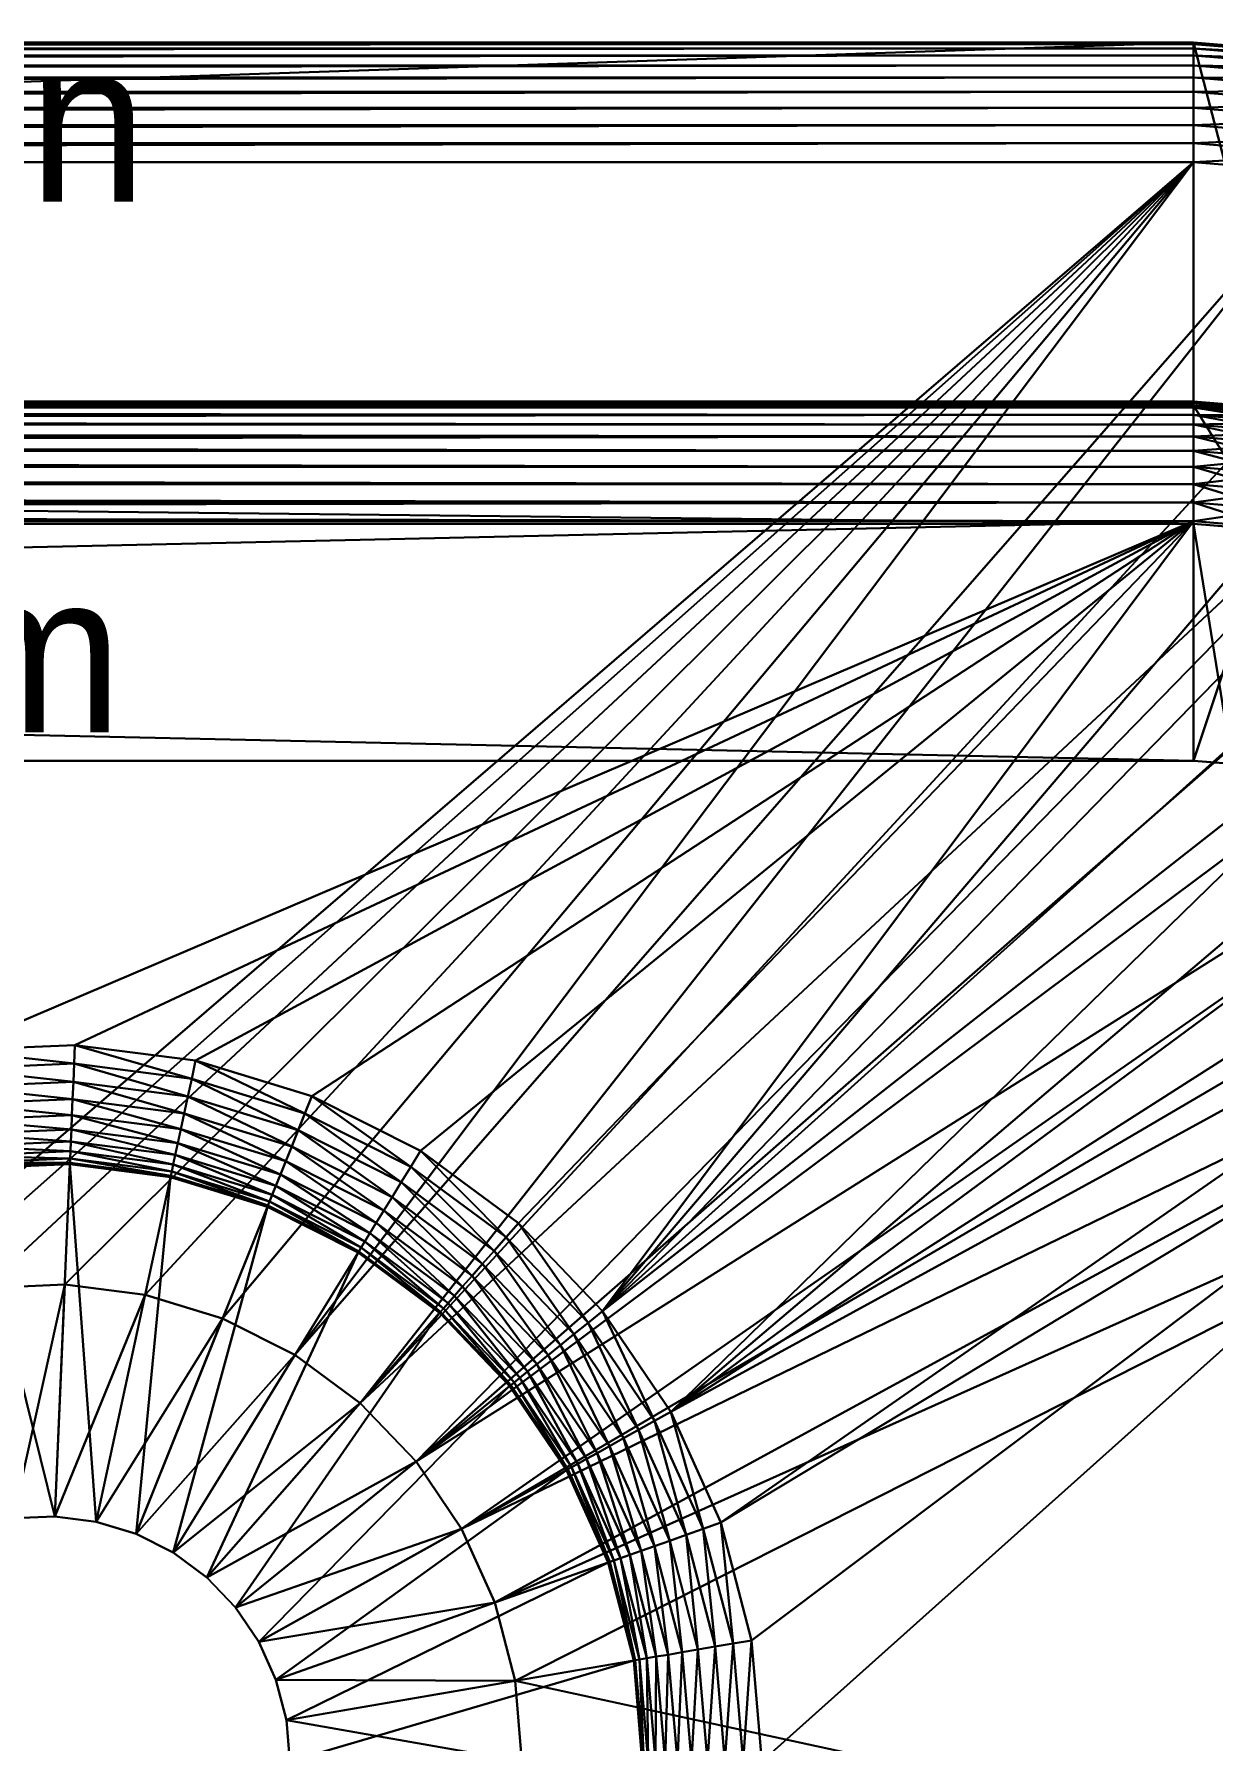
# Model space of a CAD drawing. Header units: millimetres. Extents: x 19.3 to 105.6, y 153.8 to 217.3.
# Drawn here: x 90.32 to 98.15, y 206 to 217.35 of the extents above; entities that cross this region are included whole.
import ezdxf

# ---------------------------------------------------------------- set-up
doc = ezdxf.new("R2010")
doc.units = ezdxf.units.MM
doc.layers.get('0').update_dxf_attribs({"color": 132, "linetype": 'CONTINUOUS'})

# ---------------------------------------------------------------- blocks, each defined once
blk = doc.blocks.new('ABViewer')
at = {"color": 0, "insert": (0, 0), "char_height": 0.05, "width": 0.5, "attachment_point": 1}
blk.add_mtext('ABViewer 9 evaluation - www.cadsofttools.com', dxfattribs=at)

msp = doc.modelspace()

# ---------------------------------------------------------------- linework, layer by layer
at = {"invisible_edges": 16}
for points in [[(98.025, 217.292, 20.638), (98.025, 217.292, 2.375), (26.866, 217.292, 20.638)], [(26.866, 217.292, 20.638), (98.025, 217.292, 2.375), (26.866, 217.292, 2.375)], [(98.025, 217.292, 2.375), (26.877, 214.905, 2.375), (26.866, 217.292, 2.375)], [(26.866, 217.282, 20.762), (98.025, 217.282, 20.762), (98.025, 217.292, 20.638)], [(26.866, 217.282, 20.762), (98.025, 217.292, 20.638), (26.866, 217.292, 20.638)], [(26.866, 217.253, 20.883), (98.025, 217.253, 20.883), (98.025, 217.282, 20.762)], [(26.866, 217.253, 20.883), (98.025, 217.282, 20.762), (26.866, 217.282, 20.762)], [(26.866, 217.206, 20.998), (98.025, 217.206, 20.998), (98.025, 217.253, 20.883)], [(26.866, 217.206, 20.998), (98.025, 217.253, 20.883), (26.866, 217.253, 20.883)], [(98.025, 217.292, 2.375), (98.025, 214.879, 2.375), (26.877, 214.905, 2.375)], [(99.06, 217.207, 20.638), (99.06, 217.207, 2.375), (98.025, 217.292, 2.375)], [(99.06, 217.207, 20.638), (98.025, 217.292, 2.375), (98.025, 217.292, 20.638)], [(99.06, 217.207, 2.375), (98.667, 214.827, 2.375), (98.025, 217.292, 2.375)], [(98.025, 217.292, 2.375), (98.667, 214.827, 2.375), (98.025, 214.879, 2.375)], [(98.025, 217.282, 20.762), (99.06, 217.207, 20.638), (98.025, 217.292, 20.638)], [(98.025, 217.253, 20.883), (99.058, 217.198, 20.762), (98.025, 217.282, 20.762)], [(98.025, 217.282, 20.762), (99.058, 217.198, 20.762), (99.06, 217.207, 20.638)], [(98.025, 217.206, 20.998), (99.053, 217.169, 20.883), (98.025, 217.253, 20.883)], [(98.025, 217.253, 20.883), (99.053, 217.169, 20.883), (99.058, 217.198, 20.762)], [(26.866, 217.141, 21.104), (98.025, 217.141, 21.104), (98.025, 217.206, 20.998)], [(26.866, 217.141, 21.104), (98.025, 217.206, 20.998), (26.866, 217.206, 20.998)], [(26.866, 217.06, 21.199), (98.025, 217.06, 21.199), (98.025, 217.141, 21.104)], [(26.866, 217.06, 21.199), (98.025, 217.141, 21.104), (26.866, 217.141, 21.104)], [(98.025, 217.141, 21.104), (99.046, 217.122, 20.998), (98.025, 217.206, 20.998)], [(98.025, 217.206, 20.998), (99.046, 217.122, 20.998), (99.053, 217.169, 20.883)], [(98.025, 217.06, 21.199), (99.035, 217.058, 21.104), (98.025, 217.141, 21.104)], [(98.025, 217.141, 21.104), (99.035, 217.058, 21.104), (99.046, 217.122, 20.998)], [(26.866, 216.965, 21.28), (98.025, 216.965, 21.28), (98.025, 217.06, 21.199)], [(26.866, 216.965, 21.28), (98.025, 217.06, 21.199), (26.866, 217.06, 21.199)], [(98.025, 216.965, 21.28), (99.022, 216.978, 21.199), (98.025, 217.06, 21.199)], [(98.025, 217.06, 21.199), (99.022, 216.978, 21.199), (99.035, 217.058, 21.104)], [(26.866, 216.859, 21.345), (98.025, 216.859, 21.345), (98.025, 216.965, 21.28)], [(26.866, 216.859, 21.345), (98.025, 216.965, 21.28), (26.866, 216.965, 21.28)], [(98.025, 216.965, 21.28), (99.006, 216.884, 21.28), (99.022, 216.978, 21.199)], [(98.025, 216.859, 21.345), (99.006, 216.884, 21.28), (98.025, 216.965, 21.28)], [(98.025, 216.859, 21.345), (98.989, 216.78, 21.345), (99.006, 216.884, 21.28)], [(26.866, 216.744, 21.392), (98.025, 216.744, 21.392), (98.025, 216.859, 21.345)], [(26.866, 216.744, 21.392), (98.025, 216.859, 21.345), (26.866, 216.859, 21.345)], [(98.025, 216.744, 21.392), (98.989, 216.78, 21.345), (98.025, 216.859, 21.345)], [(98.025, 216.744, 21.392), (98.97, 216.666, 21.392), (98.989, 216.78, 21.345)], [(26.866, 216.623, 21.421), (98.025, 216.623, 21.421), (98.025, 216.744, 21.392)], [(26.866, 216.623, 21.421), (98.025, 216.744, 21.392), (26.866, 216.744, 21.392)], [(98.025, 216.623, 21.421), (98.97, 216.666, 21.392), (98.025, 216.744, 21.392)], [(98.025, 216.623, 21.421), (98.951, 216.547, 21.421), (98.97, 216.666, 21.392)], [(26.866, 216.498, 21.431), (98.025, 216.498, 21.431), (98.025, 216.623, 21.421)], [(26.866, 216.498, 21.431), (98.025, 216.623, 21.421), (26.866, 216.623, 21.421)], [(98.025, 216.498, 21.431), (98.951, 216.547, 21.421), (98.025, 216.623, 21.421)], [(98.025, 216.498, 21.431), (98.93, 216.424, 21.431), (98.951, 216.547, 21.421)], [(26.866, 216.498, 21.431), (88.956, 208.697, 21.431), (98.025, 216.498, 21.431)], [(98.025, 216.498, 21.431), (88.956, 208.697, 21.431), (89.456, 208.898, 21.431)], [(98.025, 216.498, 21.431), (89.456, 208.898, 21.431), (89.982, 209.011, 21.431)], [(89.982, 209.011, 21.431), (90.52, 209.034, 21.431), (98.025, 216.498, 21.431)], [(98.025, 216.498, 21.431), (90.52, 209.034, 21.431), (91.054, 208.966, 21.431)], [(91.054, 208.966, 21.431), (91.569, 208.808, 21.431), (98.025, 216.498, 21.431)], [(98.025, 216.498, 21.431), (91.569, 208.808, 21.431), (92.05, 208.566, 21.431)], [(98.025, 216.498, 21.431), (92.05, 208.566, 21.431), (98.93, 216.424, 21.431)], [(98.93, 216.424, 21.431), (92.05, 208.566, 21.431), (92.483, 208.246, 21.431)], [(98.93, 216.424, 21.431), (92.483, 208.246, 21.431), (99.812, 216.203, 21.431)], [(99.812, 216.203, 21.431), (92.483, 208.246, 21.431), (100.645, 215.842, 21.431)], [(100.645, 215.842, 21.431), (92.483, 208.246, 21.431), (92.856, 207.857, 21.431)], [(100.645, 215.842, 21.431), (92.856, 207.857, 21.431), (101.408, 215.35, 21.431)], [(92.856, 207.857, 21.431), (102.081, 214.739, 21.431), (101.408, 215.35, 21.431)], [(98.025, 214.818, 5.196), (26.15, 214.837, 5.237), (26.055, 214.813, 5.199)], [(98.025, 214.818, 5.196), (26.217, 214.849, 5.265), (26.15, 214.837, 5.237)], [(26.23, 214.851, 5.271), (26.217, 214.849, 5.265), (98.025, 214.818, 5.196)], [(26.324, 214.859, 5.312), (26.23, 214.851, 5.271), (98.025, 214.818, 5.196)], [(98.025, 214.895, 5.432), (26.6, 214.886, 5.434), (26.324, 214.859, 5.312)], [(98.025, 214.895, 5.432), (26.324, 214.859, 5.312), (98.025, 214.866, 5.311)], [(98.025, 214.866, 5.311), (26.324, 214.859, 5.312), (98.025, 214.818, 5.196)], [(26.791, 214.904, 5.517), (26.6, 214.886, 5.434), (98.025, 214.895, 5.432)], [(98.025, 214.895, 5.432), (26.866, 214.905, 5.551), (26.791, 214.904, 5.517)], [(98.025, 214.905, 18.25), (26.866, 214.905, 18.25), (26.877, 214.905, 5.556)], [(98.025, 214.895, 5.432), (26.877, 214.905, 5.556), (26.866, 214.905, 5.551)], [(98.025, 214.895, 18.374), (26.866, 214.895, 18.374), (26.866, 214.905, 18.25)], [(98.025, 214.895, 18.374), (26.866, 214.905, 18.25), (98.025, 214.905, 18.25)], [(98.025, 214.866, 18.495), (26.866, 214.866, 18.495), (26.866, 214.895, 18.374)], [(98.025, 214.866, 18.495), (26.866, 214.895, 18.374), (98.025, 214.895, 18.374)], [(98.025, 214.818, 18.61), (26.866, 214.818, 18.61), (26.866, 214.866, 18.495)], [(98.025, 214.818, 18.61), (26.866, 214.866, 18.495), (98.025, 214.866, 18.495)], [(26.877, 214.905, 2.375), (98.025, 214.879, 2.375), (26.877, 214.879, 2.375)], [(26.877, 214.905, 5.556), (98.025, 214.905, 5.556), (98.025, 214.905, 18.25)], [(98.025, 214.905, 5.556), (26.877, 214.905, 5.556), (98.025, 214.895, 5.432)], [(26.877, 214.879, 0.787), (26.877, 214.879, 2.375), (98.025, 214.879, 0.787)], [(98.025, 214.879, 0.787), (26.877, 214.879, 2.375), (98.025, 214.879, 2.375)], [(98.025, 214.879, 0.787), (98.025, 214.092), (26.877, 214.879, 0.787)], [(26.877, 214.879, 0.787), (98.025, 214.092), (26.877, 214.092)], [(98.025, 214.905, 18.25), (98.025, 214.905, 5.556), (98.671, 214.852, 5.556)], [(98.025, 214.905, 18.25), (98.671, 214.852, 5.556), (98.671, 214.852, 18.25)], [(98.025, 214.895, 5.432), (98.671, 214.852, 5.556), (98.025, 214.905, 5.556)], [(98.025, 214.905, 18.25), (98.671, 214.852, 18.25), (98.669, 214.842, 18.374)], [(98.025, 214.905, 18.25), (98.669, 214.842, 18.374), (98.025, 214.895, 18.374)], [(98.025, 214.866, 5.311), (98.669, 214.842, 5.432), (98.025, 214.895, 5.432)], [(98.025, 214.895, 5.432), (98.669, 214.842, 5.432), (98.671, 214.852, 5.556)], [(98.025, 214.895, 18.374), (98.669, 214.842, 18.374), (98.664, 214.813, 18.495)], [(98.025, 214.895, 18.374), (98.664, 214.813, 18.495), (98.025, 214.866, 18.495)], [(98.667, 214.827, 2.375), (98.667, 214.827, 0.787), (98.025, 214.879, 0.787)], [(98.667, 214.827, 2.375), (98.025, 214.879, 0.787), (98.025, 214.879, 2.375)], [(98.667, 214.827, 0.787), (98.538, 214.05), (98.025, 214.879, 0.787)], [(98.025, 214.879, 0.787), (98.538, 214.05), (98.025, 214.092)], [(98.025, 214.818, 5.196), (98.664, 214.813, 5.311), (98.025, 214.866, 5.311)], [(98.025, 214.866, 5.311), (98.664, 214.813, 5.311), (98.669, 214.842, 5.432)], [(98.025, 214.866, 18.495), (98.664, 214.813, 18.495), (98.657, 214.766, 18.61)], [(98.025, 214.866, 18.495), (98.657, 214.766, 18.61), (98.025, 214.818, 18.61)], [(25.794, 214.745, 5.095), (25.617, 214.699, 5.024), (98.025, 214.672, 4.995)], [(25.794, 214.745, 5.095), (98.025, 214.753, 5.09), (98.025, 214.818, 5.196)], [(25.794, 214.745, 5.095), (98.025, 214.818, 5.196), (26.055, 214.813, 5.199)], [(98.025, 214.672, 4.995), (98.025, 214.753, 5.09), (25.794, 214.745, 5.095)], [(98.025, 214.753, 18.716), (26.866, 214.753, 18.716), (26.866, 214.818, 18.61)], [(98.025, 214.753, 18.716), (26.866, 214.818, 18.61), (98.025, 214.818, 18.61)], [(98.025, 214.672, 18.811), (26.866, 214.672, 18.811), (26.866, 214.753, 18.716)], [(98.025, 214.672, 18.811), (26.866, 214.753, 18.716), (98.025, 214.753, 18.716)], [(92.856, 207.857, 21.431), (102.646, 214.028, 21.431), (102.081, 214.739, 21.431)], [(98.025, 214.753, 5.09), (98.657, 214.766, 5.196), (98.025, 214.818, 5.196)], [(98.025, 214.818, 5.196), (98.657, 214.766, 5.196), (98.664, 214.813, 5.311)], [(98.025, 214.818, 18.61), (98.657, 214.766, 18.61), (98.646, 214.702, 18.716)], [(98.025, 214.818, 18.61), (98.646, 214.702, 18.716), (98.025, 214.753, 18.716)], [(98.025, 214.753, 5.09), (98.646, 214.702, 5.09), (98.657, 214.766, 5.196)], [(98.025, 214.672, 4.995), (98.646, 214.702, 5.09), (98.025, 214.753, 5.09)], [(98.025, 214.753, 18.716), (98.646, 214.702, 18.716), (98.633, 214.622, 18.811)], [(98.025, 214.753, 18.716), (98.633, 214.622, 18.811), (98.025, 214.672, 18.811)], [(25.305, 214.571, 4.922), (98.025, 214.577, 4.914), (98.025, 214.672, 4.995)], [(25.305, 214.571, 4.922), (98.025, 214.672, 4.995), (25.542, 214.669, 4.999)], [(98.025, 214.672, 4.995), (25.6, 214.692, 5.018), (25.542, 214.669, 4.999)], [(98.025, 214.672, 4.995), (25.617, 214.699, 5.024), (25.6, 214.692, 5.018)], [(98.025, 214.577, 18.892), (26.866, 214.577, 18.892), (26.866, 214.672, 18.811)], [(98.025, 214.577, 18.892), (26.866, 214.672, 18.811), (98.025, 214.672, 18.811)], [(98.025, 214.672, 4.995), (98.633, 214.622, 4.995), (98.646, 214.702, 5.09)], [(98.025, 214.577, 4.914), (98.633, 214.622, 4.995), (98.025, 214.672, 4.995)], [(98.025, 214.672, 18.811), (98.633, 214.622, 18.811), (98.617, 214.529, 18.892)], [(98.025, 214.672, 18.811), (98.617, 214.529, 18.892), (98.025, 214.577, 18.892)], [(98.025, 214.577, 4.914), (98.617, 214.529, 4.914), (98.633, 214.622, 4.995)], [(98.025, 214.471, 4.849), (25.123, 214.497, 4.863), (25.075, 214.47, 4.852)], [(25.305, 214.571, 4.922), (25.123, 214.497, 4.863), (98.025, 214.471, 4.849)], [(98.025, 214.471, 4.849), (98.025, 214.577, 4.914), (25.305, 214.571, 4.922)], [(98.025, 214.471, 18.957), (26.866, 214.471, 18.957), (26.866, 214.577, 18.892)], [(98.025, 214.471, 18.957), (26.866, 214.577, 18.892), (98.025, 214.577, 18.892)], [(98.025, 214.471, 4.849), (98.617, 214.529, 4.914), (98.025, 214.577, 4.914)], [(98.025, 214.577, 18.892), (98.617, 214.529, 18.892), (98.6, 214.424, 18.957)], [(98.025, 214.577, 18.892), (98.6, 214.424, 18.957), (98.025, 214.471, 18.957)], [(98.025, 214.471, 4.849), (98.6, 214.424, 4.849), (98.617, 214.529, 4.914)], [(98.025, 214.356, 4.801), (25.005, 214.431, 4.837), (24.867, 214.354, 4.806)], [(98.025, 214.356, 4.801), (25.075, 214.47, 4.852), (25.005, 214.431, 4.837)], [(98.025, 214.471, 4.849), (25.075, 214.47, 4.852), (98.025, 214.356, 4.801)], [(98.025, 214.356, 19.005), (26.866, 214.356, 19.005), (26.866, 214.471, 18.957)], [(98.025, 214.356, 19.005), (26.866, 214.471, 18.957), (98.025, 214.471, 18.957)], [(98.025, 214.356, 4.801), (98.6, 214.424, 4.849), (98.025, 214.471, 4.849)], [(98.025, 214.471, 18.957), (98.6, 214.424, 18.957), (98.581, 214.31, 19.005)], [(98.025, 214.471, 18.957), (98.581, 214.31, 19.005), (98.025, 214.356, 19.005)], [(98.025, 214.356, 4.801), (98.581, 214.31, 4.801), (98.6, 214.424, 4.849)], [(98.025, 214.235, 4.772), (24.78, 214.307, 4.787), (24.675, 214.234, 4.778)], [(98.025, 214.235, 4.772), (24.867, 214.354, 4.806), (24.78, 214.307, 4.787)], [(98.025, 214.356, 4.801), (24.867, 214.354, 4.806), (98.025, 214.235, 4.772)], [(98.025, 214.235, 19.034), (26.866, 214.235, 19.034), (26.866, 214.356, 19.005)], [(98.025, 214.235, 19.034), (26.866, 214.356, 19.005), (98.025, 214.356, 19.005)], [(98.025, 214.235, 4.772), (98.581, 214.31, 4.801), (98.025, 214.356, 4.801)], [(98.025, 214.356, 19.005), (98.581, 214.31, 19.005), (98.562, 214.191, 19.034)], [(98.025, 214.356, 19.005), (98.562, 214.191, 19.034), (98.025, 214.235, 19.034)], [(98.025, 214.235, 4.772), (98.562, 214.191, 4.772), (98.581, 214.31, 4.801)], [(98.025, 214.111, 4.763), (98.025, 214.235, 4.772), (24.494, 214.111, 4.763)], [(24.494, 214.111, 4.763), (98.025, 214.235, 4.772), (24.675, 214.234, 4.778)], [(98.025, 214.111, 19.044), (26.866, 214.111, 19.044), (26.866, 214.235, 19.034)], [(98.025, 214.111, 19.044), (26.866, 214.235, 19.034), (98.025, 214.235, 19.034)], [(98.025, 214.111, 4.763), (98.562, 214.191, 4.772), (98.025, 214.235, 4.772)], [(98.025, 214.235, 19.034), (98.562, 214.191, 19.034), (98.541, 214.068, 19.044)], [(98.025, 214.235, 19.034), (98.541, 214.068, 19.044), (98.025, 214.111, 19.044)], [(98.025, 214.111, 4.763), (98.541, 214.068, 4.763), (98.562, 214.191, 4.772)], [(24.494, 214.111, 4.763), (26.877, 212.517, 4.763), (98.025, 214.111, 4.763)], [(98.025, 214.111, 19.044), (89.78, 210.592, 19.044), (26.866, 214.111, 19.044)], [(98.025, 214.111, 4.763), (26.877, 212.517, 4.763), (98.025, 212.517, 4.763)], [(26.877, 212.517), (26.877, 214.092), (98.025, 212.517)], [(98.025, 212.517), (26.877, 214.092), (98.025, 214.092)], [(98.025, 214.111, 19.044), (90.588, 210.627, 19.044), (89.78, 210.592, 19.044)], [(91.39, 210.524, 19.044), (90.588, 210.627, 19.044), (98.025, 214.111, 19.044)], [(98.025, 214.111, 19.044), (92.163, 210.287, 19.044), (91.39, 210.524, 19.044)], [(98.025, 214.111, 19.044), (92.886, 209.923, 19.044), (92.163, 210.287, 19.044)], [(93.536, 209.442, 19.044), (92.886, 209.923, 19.044), (98.025, 214.111, 19.044)], [(93.536, 209.442, 19.044), (98.025, 214.111, 19.044), (94.096, 208.858, 19.044)], [(94.096, 208.858, 19.044), (98.025, 214.111, 19.044), (98.541, 214.068, 19.044)], [(98.541, 214.068, 19.044), (99.044, 213.943, 19.044), (94.096, 208.858, 19.044)], [(98.025, 214.111, 4.763), (98.025, 212.517, 4.763), (98.541, 214.068, 4.763)], [(98.025, 212.517), (98.025, 214.092), (98.282, 212.496)], [(98.282, 212.496), (98.025, 214.092), (98.538, 214.05)], [(98.541, 214.068, 4.763), (98.025, 212.517, 4.763), (98.282, 212.496, 4.763)], [(93.157, 207.411, 21.431), (102.646, 214.028, 21.431), (92.856, 207.857, 21.431)], [(93.157, 207.411, 21.431), (103.087, 213.233, 21.431), (102.646, 214.028, 21.431)], [(94.096, 208.858, 19.044), (99.044, 213.943, 19.044), (99.519, 213.736, 19.044)], [(94.096, 208.858, 19.044), (99.519, 213.736, 19.044), (99.954, 213.456, 19.044)], [(94.096, 208.858, 19.044), (99.954, 213.456, 19.044), (94.549, 208.188, 19.044)], [(94.549, 208.188, 19.044), (99.954, 213.456, 19.044), (100.338, 213.108, 19.044)], [(103.393, 212.378, 21.431), (103.087, 213.233, 21.431), (93.157, 207.411, 21.431)], [(100.338, 213.108, 19.044), (100.66, 212.702, 19.044), (94.549, 208.188, 19.044)], [(94.549, 208.188, 19.044), (100.66, 212.702, 19.044), (100.912, 212.249, 19.044)], [(26.877, 212.517), (98.025, 212.517), (26.877, 212.517, 4.763)], [(26.877, 212.517, 4.763), (98.025, 212.517), (98.025, 212.517, 4.763)], [(98.282, 212.496), (98.282, 212.496, 4.763), (98.025, 212.517, 4.763)], [(98.282, 212.496), (98.025, 212.517, 4.763), (98.025, 212.517)], [(93.379, 206.92, 21.431), (103.393, 212.378, 21.431), (93.157, 207.411, 21.431)], [(93.379, 206.92, 21.431), (103.555, 211.484, 21.431), (103.393, 212.378, 21.431)], [(94.549, 208.188, 19.044), (100.912, 212.249, 19.044), (101.086, 211.761, 19.044)], [(94.549, 208.188, 19.044), (101.086, 211.761, 19.044), (94.882, 207.451, 19.044)], [(94.882, 207.451, 19.044), (101.086, 211.761, 19.044), (101.179, 211.251, 19.044)], [(93.515, 206.399, 21.431), (103.555, 211.484, 21.431), (93.379, 206.92, 21.431)], [(93.515, 206.399, 21.431), (104.176, 204.087, 21.431), (103.555, 211.484, 21.431)], [(94.882, 207.451, 19.044), (101.179, 211.251, 19.044), (95.086, 206.668, 19.044)], [(95.086, 206.668, 19.044), (101.179, 211.251, 19.044), (95.154, 205.862, 19.044)], [(101.794, 203.92, 19.044), (95.154, 205.862, 19.044), (101.179, 211.251, 19.044)], [(90.588, 210.627, 19.044), (90.583, 210.503, 19.034), (89.78, 210.592, 19.044)], [(89.78, 210.592, 19.044), (90.583, 210.503, 19.034), (89.795, 210.469, 19.034)], [(90.588, 210.627, 19.044), (91.364, 210.403, 19.034), (90.583, 210.503, 19.034)], [(91.39, 210.524, 19.044), (91.364, 210.403, 19.034), (90.588, 210.627, 19.044)], [(91.39, 210.524, 19.044), (92.117, 210.172, 19.034), (91.364, 210.403, 19.034)], [(92.163, 210.287, 19.044), (92.117, 210.172, 19.034), (91.39, 210.524, 19.044)], [(90.583, 210.503, 19.034), (90.577, 210.382, 19.005), (89.795, 210.469, 19.034)], [(89.795, 210.469, 19.034), (90.577, 210.382, 19.005), (89.811, 210.349, 19.005)], [(90.583, 210.503, 19.034), (91.338, 210.284, 19.005), (90.577, 210.382, 19.005)], [(91.364, 210.403, 19.034), (91.338, 210.284, 19.005), (90.583, 210.503, 19.034)], [(91.364, 210.403, 19.034), (92.072, 210.06, 19.005), (91.338, 210.284, 19.005)], [(92.117, 210.172, 19.034), (92.072, 210.06, 19.005), (91.364, 210.403, 19.034)], [(90.577, 210.382, 19.005), (90.572, 210.267, 18.957), (89.811, 210.349, 19.005)], [(89.811, 210.349, 19.005), (90.572, 210.267, 18.957), (89.825, 210.235, 18.957)], [(90.577, 210.382, 19.005), (91.314, 210.172, 18.957), (90.572, 210.267, 18.957)], [(91.338, 210.284, 19.005), (91.314, 210.172, 18.957), (90.577, 210.382, 19.005)], [(92.163, 210.287, 19.044), (92.821, 209.817, 19.034), (92.117, 210.172, 19.034)], [(92.886, 209.923, 19.044), (92.821, 209.817, 19.034), (92.163, 210.287, 19.044)], [(90.572, 210.267, 18.957), (90.568, 210.161, 18.892), (89.825, 210.235, 18.957)], [(89.825, 210.235, 18.957), (90.568, 210.161, 18.892), (89.839, 210.13, 18.892)], [(90.572, 210.267, 18.957), (91.292, 210.068, 18.892), (90.568, 210.161, 18.892)], [(91.314, 210.172, 18.957), (91.292, 210.068, 18.892), (90.572, 210.267, 18.957)], [(91.338, 210.284, 19.005), (92.029, 209.953, 18.957), (91.314, 210.172, 18.957)], [(92.072, 210.06, 19.005), (92.029, 209.953, 18.957), (91.338, 210.284, 19.005)], [(90.568, 210.161, 18.892), (90.564, 210.066, 18.811), (89.839, 210.13, 18.892)], [(89.839, 210.13, 18.892), (90.564, 210.066, 18.811), (89.851, 210.036, 18.811)], [(90.564, 210.066, 18.811), (90.561, 209.985, 18.716), (89.851, 210.036, 18.811)], [(90.564, 210.066, 18.811), (91.255, 209.896, 18.716), (90.561, 209.985, 18.716)], [(90.568, 210.161, 18.892), (91.272, 209.975, 18.811), (90.564, 210.066, 18.811)], [(91.272, 209.975, 18.811), (91.255, 209.896, 18.716), (90.564, 210.066, 18.811)], [(91.292, 210.068, 18.892), (91.272, 209.975, 18.811), (90.568, 210.161, 18.892)], [(91.292, 210.068, 18.892), (91.954, 209.766, 18.811), (91.272, 209.975, 18.811)], [(91.314, 210.172, 18.957), (91.99, 209.854, 18.892), (91.292, 210.068, 18.892)], [(91.99, 209.854, 18.892), (91.954, 209.766, 18.811), (91.292, 210.068, 18.892)], [(92.029, 209.953, 18.957), (91.99, 209.854, 18.892), (91.314, 210.172, 18.957)], [(92.117, 210.172, 19.034), (92.757, 209.714, 19.005), (92.072, 210.06, 19.005)], [(92.821, 209.817, 19.034), (92.757, 209.714, 19.005), (92.117, 210.172, 19.034)], [(89.851, 210.036, 18.811), (90.561, 209.985, 18.716), (89.861, 209.955, 18.716)], [(90.561, 209.985, 18.716), (90.558, 209.92, 18.61), (89.861, 209.955, 18.716)], [(89.861, 209.955, 18.716), (90.558, 209.92, 18.61), (89.869, 209.891, 18.61)], [(90.561, 209.985, 18.716), (91.241, 209.833, 18.61), (90.558, 209.92, 18.61)], [(91.255, 209.896, 18.716), (91.241, 209.833, 18.61), (90.561, 209.985, 18.716)], [(91.272, 209.975, 18.811), (91.924, 209.691, 18.716), (91.255, 209.896, 18.716)], [(91.954, 209.766, 18.811), (91.924, 209.691, 18.716), (91.272, 209.975, 18.811)], [(92.029, 209.953, 18.957), (92.641, 209.526, 18.892), (91.99, 209.854, 18.892)], [(92.072, 210.06, 19.005), (92.697, 209.616, 18.957), (92.029, 209.953, 18.957)], [(92.697, 209.616, 18.957), (92.641, 209.526, 18.892), (92.029, 209.953, 18.957)], [(92.757, 209.714, 19.005), (92.697, 209.616, 18.957), (92.072, 210.06, 19.005)], [(90.558, 209.92, 18.61), (90.556, 209.872, 18.495), (89.869, 209.891, 18.61)], [(89.869, 209.891, 18.61), (90.556, 209.872, 18.495), (89.876, 209.844, 18.495)], [(90.556, 209.872, 18.495), (90.555, 209.843, 18.374), (89.876, 209.844, 18.495)], [(89.876, 209.844, 18.495), (90.555, 209.843, 18.374), (89.879, 209.815, 18.374)], [(90.555, 209.843, 18.374), (90.554, 209.834, 18.25), (89.879, 209.815, 18.374)], [(89.879, 209.815, 18.374), (90.554, 209.834, 18.25), (89.88, 209.805, 18.25)], [(90.554, 209.834, 18.25), (90.554, 209.834, 15.869), (89.88, 209.805, 15.869)], [(90.554, 209.834, 18.25), (89.88, 209.805, 15.869), (89.88, 209.805, 18.25)], [(90.455, 207.493, 15.869), (89.88, 209.805, 15.869), (90.554, 209.834, 15.869)], [(90.455, 207.493, 15.869), (90.554, 209.834, 15.869), (90.729, 207.457, 15.869)], [(90.555, 209.843, 18.374), (91.223, 209.748, 18.25), (90.554, 209.834, 18.25)], [(91.223, 209.748, 18.25), (91.223, 209.748, 15.869), (90.554, 209.834, 15.869)], [(91.223, 209.748, 18.25), (90.554, 209.834, 15.869), (90.554, 209.834, 18.25)], [(90.729, 207.457, 15.869), (90.554, 209.834, 15.869), (91.223, 209.748, 15.869)], [(90.556, 209.872, 18.495), (91.225, 209.758, 18.374), (90.555, 209.843, 18.374)], [(91.225, 209.758, 18.374), (91.223, 209.748, 18.25), (90.555, 209.843, 18.374)], [(90.558, 209.92, 18.61), (91.231, 209.786, 18.495), (90.556, 209.872, 18.495)], [(91.231, 209.786, 18.495), (91.225, 209.758, 18.374), (90.556, 209.872, 18.495)], [(91.241, 209.833, 18.61), (91.231, 209.786, 18.495), (90.558, 209.92, 18.61)], [(91.255, 209.896, 18.716), (91.9, 209.631, 18.61), (91.241, 209.833, 18.61)], [(91.924, 209.691, 18.716), (91.9, 209.631, 18.61), (91.255, 209.896, 18.716)], [(91.99, 209.854, 18.892), (92.591, 209.445, 18.811), (91.954, 209.766, 18.811)], [(92.641, 209.526, 18.892), (92.591, 209.445, 18.811), (91.99, 209.854, 18.892)], [(92.886, 209.923, 19.044), (93.454, 209.349, 19.034), (92.821, 209.817, 19.034)], [(93.536, 209.442, 19.044), (93.454, 209.349, 19.034), (92.886, 209.923, 19.044)], [(90.178, 207.481, 15.869), (89.88, 209.805, 15.869), (90.455, 207.493, 15.869)], [(90.729, 207.457, 15.869), (91.223, 209.748, 15.869), (90.994, 207.376, 15.869)], [(90.994, 207.376, 15.869), (91.223, 209.748, 15.869), (91.868, 209.551, 15.869)], [(91.225, 209.758, 18.374), (91.868, 209.551, 18.25), (91.223, 209.748, 18.25)], [(91.868, 209.551, 18.25), (91.868, 209.551, 15.869), (91.223, 209.748, 15.869)], [(91.868, 209.551, 18.25), (91.223, 209.748, 15.869), (91.223, 209.748, 18.25)], [(91.231, 209.786, 18.495), (91.871, 209.56, 18.374), (91.225, 209.758, 18.374)], [(91.871, 209.56, 18.374), (91.868, 209.551, 18.25), (91.225, 209.758, 18.374)], [(91.241, 209.833, 18.61), (91.882, 209.587, 18.495), (91.231, 209.786, 18.495)], [(91.882, 209.587, 18.495), (91.871, 209.56, 18.374), (91.231, 209.786, 18.495)], [(91.9, 209.631, 18.61), (91.882, 209.587, 18.495), (91.241, 209.833, 18.61)], [(91.954, 209.766, 18.811), (92.549, 209.376, 18.716), (91.924, 209.691, 18.716)], [(92.591, 209.445, 18.811), (92.549, 209.376, 18.716), (91.954, 209.766, 18.811)], [(92.821, 209.817, 19.034), (93.374, 209.258, 19.005), (92.757, 209.714, 19.005)], [(93.454, 209.349, 19.034), (93.374, 209.258, 19.005), (92.821, 209.817, 19.034)], [(91.9, 209.631, 18.61), (92.49, 209.28, 18.495), (91.882, 209.587, 18.495)], [(91.924, 209.691, 18.716), (92.515, 209.321, 18.61), (91.9, 209.631, 18.61)], [(92.515, 209.321, 18.61), (92.49, 209.28, 18.495), (91.9, 209.631, 18.61)], [(92.549, 209.376, 18.716), (92.515, 209.321, 18.61), (91.924, 209.691, 18.716)], [(92.697, 209.616, 18.957), (93.228, 209.092, 18.892), (92.641, 209.526, 18.892)], [(92.757, 209.714, 19.005), (93.298, 209.171, 18.957), (92.697, 209.616, 18.957)], [(93.298, 209.171, 18.957), (93.228, 209.092, 18.892), (92.697, 209.616, 18.957)], [(93.374, 209.258, 19.005), (93.298, 209.171, 18.957), (92.757, 209.714, 19.005)], [(90.994, 207.376, 15.869), (91.868, 209.551, 15.869), (91.241, 207.252, 15.869)], [(91.241, 207.252, 15.869), (91.868, 209.551, 15.869), (92.47, 209.247, 15.869)], [(91.871, 209.56, 18.374), (92.47, 209.247, 18.25), (91.868, 209.551, 18.25)], [(92.47, 209.247, 18.25), (92.47, 209.247, 15.869), (91.868, 209.551, 15.869)], [(92.47, 209.247, 18.25), (91.868, 209.551, 15.869), (91.868, 209.551, 18.25)], [(91.882, 209.587, 18.495), (92.475, 209.255, 18.374), (91.871, 209.56, 18.374)], [(92.475, 209.255, 18.374), (92.47, 209.247, 18.25), (91.871, 209.56, 18.374)], [(92.49, 209.28, 18.495), (92.475, 209.255, 18.374), (91.882, 209.587, 18.495)], [(92.641, 209.526, 18.892), (93.165, 209.021, 18.811), (92.591, 209.445, 18.811)], [(93.228, 209.092, 18.892), (93.165, 209.021, 18.811), (92.641, 209.526, 18.892)], [(92.591, 209.445, 18.811), (93.112, 208.96, 18.716), (92.549, 209.376, 18.716)], [(93.165, 209.021, 18.811), (93.112, 208.96, 18.716), (92.591, 209.445, 18.811)], [(93.536, 209.442, 19.044), (93.999, 208.78, 19.034), (93.454, 209.349, 19.034)], [(94.096, 208.858, 19.044), (93.999, 208.78, 19.034), (93.536, 209.442, 19.044)], [(92.49, 209.28, 18.495), (93.018, 208.853, 18.374), (92.475, 209.255, 18.374)], [(92.515, 209.321, 18.61), (93.037, 208.875, 18.495), (92.49, 209.28, 18.495)], [(93.037, 208.875, 18.495), (93.018, 208.853, 18.374), (92.49, 209.28, 18.495)], [(92.549, 209.376, 18.716), (93.069, 208.911, 18.61), (92.515, 209.321, 18.61)], [(93.069, 208.911, 18.61), (93.037, 208.875, 18.495), (92.515, 209.321, 18.61)], [(93.112, 208.96, 18.716), (93.069, 208.911, 18.61), (92.549, 209.376, 18.716)], [(93.454, 209.349, 19.034), (93.905, 208.704, 19.005), (93.374, 209.258, 19.005)], [(93.999, 208.78, 19.034), (93.905, 208.704, 19.005), (93.454, 209.349, 19.034)], [(91.241, 207.252, 15.869), (92.47, 209.247, 15.869), (91.464, 207.087, 15.869)], [(91.464, 207.087, 15.869), (92.47, 209.247, 15.869), (93.012, 208.846, 15.869)], [(92.475, 209.255, 18.374), (93.012, 208.846, 18.25), (92.47, 209.247, 18.25)], [(93.012, 208.846, 18.25), (93.012, 208.846, 15.869), (92.47, 209.247, 15.869)], [(93.012, 208.846, 18.25), (92.47, 209.247, 15.869), (92.47, 209.247, 18.25)], [(93.018, 208.853, 18.374), (93.012, 208.846, 18.25), (92.475, 209.255, 18.374)], [(93.298, 209.171, 18.957), (93.733, 208.565, 18.892), (93.228, 209.092, 18.892)], [(93.374, 209.258, 19.005), (93.815, 208.632, 18.957), (93.298, 209.171, 18.957)], [(93.815, 208.632, 18.957), (93.733, 208.565, 18.892), (93.298, 209.171, 18.957)], [(93.905, 208.704, 19.005), (93.815, 208.632, 18.957), (93.374, 209.258, 19.005)], [(93.228, 209.092, 18.892), (93.659, 208.505, 18.811), (93.165, 209.021, 18.811)], [(93.733, 208.565, 18.892), (93.659, 208.505, 18.811), (93.228, 209.092, 18.892)], [(90.178, 207.481, 19.933), (90.52, 209.034, 19.933), (89.982, 209.011, 19.933)], [(90.52, 209.034, 19.933), (90.52, 209.034, 21.431), (89.982, 209.011, 21.431)], [(90.52, 209.034, 19.933), (89.982, 209.011, 21.431), (89.982, 209.011, 19.933)], [(90.455, 207.493, 19.933), (90.52, 209.034, 19.933), (90.178, 207.481, 19.933)], [(90.455, 207.493, 19.933), (91.054, 208.966, 19.933), (90.52, 209.034, 19.933)], [(90.729, 207.457, 19.933), (91.054, 208.966, 19.933), (90.455, 207.493, 19.933)], [(91.054, 208.966, 19.933), (91.054, 208.966, 21.431), (90.52, 209.034, 21.431)], [(91.054, 208.966, 19.933), (90.52, 209.034, 21.431), (90.52, 209.034, 19.933)], [(90.729, 207.457, 19.933), (91.569, 208.808, 19.933), (91.054, 208.966, 19.933)], [(91.569, 208.808, 19.933), (91.569, 208.808, 21.431), (91.054, 208.966, 21.431)], [(91.569, 208.808, 19.933), (91.054, 208.966, 21.431), (91.054, 208.966, 19.933)], [(93.112, 208.96, 18.716), (93.545, 208.414, 18.61), (93.069, 208.911, 18.61)], [(93.165, 209.021, 18.811), (93.596, 208.455, 18.716), (93.112, 208.96, 18.716)], [(93.596, 208.455, 18.716), (93.545, 208.414, 18.61), (93.112, 208.96, 18.716)], [(93.659, 208.505, 18.811), (93.596, 208.455, 18.716), (93.165, 209.021, 18.811)], [(91.464, 207.087, 15.869), (93.012, 208.846, 15.869), (91.655, 206.887, 15.869)], [(91.655, 206.887, 15.869), (93.012, 208.846, 15.869), (93.478, 208.359, 15.869)], [(93.018, 208.853, 18.374), (93.478, 208.359, 18.25), (93.012, 208.846, 18.25)], [(93.478, 208.359, 18.25), (93.478, 208.359, 15.869), (93.012, 208.846, 15.869)], [(93.478, 208.359, 18.25), (93.012, 208.846, 15.869), (93.012, 208.846, 18.25)], [(93.037, 208.875, 18.495), (93.486, 208.366, 18.374), (93.018, 208.853, 18.374)], [(93.486, 208.366, 18.374), (93.478, 208.359, 18.25), (93.018, 208.853, 18.374)], [(93.069, 208.911, 18.61), (93.508, 208.384, 18.495), (93.037, 208.875, 18.495)], [(93.508, 208.384, 18.495), (93.486, 208.366, 18.374), (93.037, 208.875, 18.495)], [(93.545, 208.414, 18.61), (93.508, 208.384, 18.495), (93.069, 208.911, 18.61)], [(94.096, 208.858, 19.044), (94.44, 208.127, 19.034), (93.999, 208.78, 19.034)], [(94.549, 208.188, 19.044), (94.44, 208.127, 19.034), (94.096, 208.858, 19.044)], [(90.994, 207.376, 19.933), (91.569, 208.808, 19.933), (90.729, 207.457, 19.933)], [(90.994, 207.376, 19.933), (92.05, 208.566, 19.933), (91.569, 208.808, 19.933)], [(92.05, 208.566, 19.933), (92.05, 208.566, 21.431), (91.569, 208.808, 21.431)], [(92.05, 208.566, 19.933), (91.569, 208.808, 21.431), (91.569, 208.808, 19.933)], [(93.905, 208.704, 19.005), (94.234, 208.012, 18.957), (93.815, 208.632, 18.957)], [(93.999, 208.78, 19.034), (94.335, 208.068, 19.005), (93.905, 208.704, 19.005)], [(94.335, 208.068, 19.005), (94.234, 208.012, 18.957), (93.905, 208.704, 19.005)], [(94.44, 208.127, 19.034), (94.335, 208.068, 19.005), (93.999, 208.78, 19.034)], [(93.815, 208.632, 18.957), (94.141, 207.96, 18.892), (93.733, 208.565, 18.892)], [(94.234, 208.012, 18.957), (94.141, 207.96, 18.892), (93.815, 208.632, 18.957)], [(91.241, 207.252, 19.933), (92.05, 208.566, 19.933), (90.994, 207.376, 19.933)], [(91.241, 207.252, 19.933), (92.483, 208.246, 19.933), (92.05, 208.566, 19.933)], [(92.483, 208.246, 19.933), (92.483, 208.246, 21.431), (92.05, 208.566, 21.431)], [(92.483, 208.246, 19.933), (92.05, 208.566, 21.431), (92.05, 208.566, 19.933)], [(93.659, 208.505, 18.811), (93.988, 207.875, 18.716), (93.596, 208.455, 18.716)], [(93.733, 208.565, 18.892), (94.059, 207.914, 18.811), (93.659, 208.505, 18.811)], [(94.059, 207.914, 18.811), (93.988, 207.875, 18.716), (93.659, 208.505, 18.811)], [(94.141, 207.96, 18.892), (94.059, 207.914, 18.811), (93.733, 208.565, 18.892)], [(91.655, 206.887, 15.869), (93.478, 208.359, 15.869), (91.81, 206.658, 15.869)], [(91.81, 206.658, 15.869), (93.478, 208.359, 15.869), (93.856, 207.801, 15.869)], [(93.486, 208.366, 18.374), (93.856, 207.801, 18.25), (93.478, 208.359, 18.25)], [(93.856, 207.801, 18.25), (93.856, 207.801, 15.869), (93.478, 208.359, 15.869)], [(93.856, 207.801, 18.25), (93.478, 208.359, 15.869), (93.478, 208.359, 18.25)], [(93.508, 208.384, 18.495), (93.864, 207.806, 18.374), (93.486, 208.366, 18.374)], [(93.864, 207.806, 18.374), (93.856, 207.801, 18.25), (93.486, 208.366, 18.374)], [(93.545, 208.414, 18.61), (93.89, 207.82, 18.495), (93.508, 208.384, 18.495)], [(93.89, 207.82, 18.495), (93.864, 207.806, 18.374), (93.508, 208.384, 18.495)], [(93.596, 208.455, 18.716), (93.931, 207.843, 18.61), (93.545, 208.414, 18.61)], [(93.931, 207.843, 18.61), (93.89, 207.82, 18.495), (93.545, 208.414, 18.61)], [(93.988, 207.875, 18.716), (93.931, 207.843, 18.61), (93.596, 208.455, 18.716)], [(91.464, 207.087, 19.933), (92.483, 208.246, 19.933), (91.241, 207.252, 19.933)], [(91.464, 207.087, 19.933), (92.856, 207.857, 19.933), (92.483, 208.246, 19.933)], [(92.856, 207.857, 19.933), (92.856, 207.857, 21.431), (92.483, 208.246, 21.431)], [(92.856, 207.857, 19.933), (92.483, 208.246, 21.431), (92.483, 208.246, 19.933)], [(94.549, 208.188, 19.044), (94.765, 207.409, 19.034), (94.44, 208.127, 19.034)], [(94.882, 207.451, 19.044), (94.765, 207.409, 19.034), (94.549, 208.188, 19.044)], [(94.335, 208.068, 19.005), (94.542, 207.331, 18.957), (94.234, 208.012, 18.957)], [(94.44, 208.127, 19.034), (94.651, 207.369, 19.005), (94.335, 208.068, 19.005)], [(94.651, 207.369, 19.005), (94.542, 207.331, 18.957), (94.335, 208.068, 19.005)], [(94.765, 207.409, 19.034), (94.651, 207.369, 19.005), (94.44, 208.127, 19.034)], [(94.059, 207.914, 18.811), (94.276, 207.237, 18.716), (93.988, 207.875, 18.716)], [(94.141, 207.96, 18.892), (94.353, 207.264, 18.811), (94.059, 207.914, 18.811)], [(94.353, 207.264, 18.811), (94.276, 207.237, 18.716), (94.059, 207.914, 18.811)], [(94.234, 208.012, 18.957), (94.442, 207.295, 18.892), (94.141, 207.96, 18.892)], [(94.442, 207.295, 18.892), (94.353, 207.264, 18.811), (94.141, 207.96, 18.892)], [(94.542, 207.331, 18.957), (94.442, 207.295, 18.892), (94.234, 208.012, 18.957)], [(91.655, 206.887, 19.933), (92.856, 207.857, 19.933), (91.464, 207.087, 19.933)], [(91.655, 206.887, 19.933), (93.157, 207.411, 19.933), (92.856, 207.857, 19.933)], [(91.81, 206.658, 15.869), (93.856, 207.801, 15.869), (91.924, 206.406, 15.869)], [(91.924, 206.406, 15.869), (93.856, 207.801, 15.869), (94.133, 207.186, 15.869)], [(93.157, 207.411, 19.933), (93.157, 207.411, 21.431), (92.856, 207.857, 21.431)], [(93.157, 207.411, 19.933), (92.856, 207.857, 21.431), (92.856, 207.857, 19.933)], [(93.864, 207.806, 18.374), (94.133, 207.186, 18.25), (93.856, 207.801, 18.25)], [(94.133, 207.186, 18.25), (94.133, 207.186, 15.869), (93.856, 207.801, 15.869)], [(94.133, 207.186, 18.25), (93.856, 207.801, 15.869), (93.856, 207.801, 18.25)], [(93.89, 207.82, 18.495), (94.143, 207.19, 18.374), (93.864, 207.806, 18.374)], [(94.143, 207.19, 18.374), (94.133, 207.186, 18.25), (93.864, 207.806, 18.374)], [(93.931, 207.843, 18.61), (94.17, 207.199, 18.495), (93.89, 207.82, 18.495)], [(94.17, 207.199, 18.495), (94.143, 207.19, 18.374), (93.89, 207.82, 18.495)], [(93.988, 207.875, 18.716), (94.215, 207.215, 18.61), (93.931, 207.843, 18.61)], [(94.215, 207.215, 18.61), (94.17, 207.199, 18.495), (93.931, 207.843, 18.61)], [(94.276, 207.237, 18.716), (94.215, 207.215, 18.61), (93.988, 207.875, 18.716)], [(90.178, 207.481, 19.933), (90.178, 207.481, 15.869), (90.455, 207.493, 15.869)], [(90.178, 207.481, 19.933), (90.455, 207.493, 15.869), (90.455, 207.493, 19.933)], [(90.455, 207.493, 19.933), (90.455, 207.493, 15.869), (90.729, 207.457, 15.869)], [(90.455, 207.493, 19.933), (90.729, 207.457, 15.869), (90.729, 207.457, 19.933)], [(90.729, 207.457, 19.933), (90.729, 207.457, 15.869), (90.994, 207.376, 15.869)], [(90.729, 207.457, 19.933), (90.994, 207.376, 15.869), (90.994, 207.376, 19.933)], [(94.882, 207.451, 19.044), (94.963, 206.647, 19.034), (94.765, 207.409, 19.034)], [(95.086, 206.668, 19.044), (94.963, 206.647, 19.034), (94.882, 207.451, 19.044)], [(90.994, 207.376, 19.933), (90.994, 207.376, 15.869), (91.241, 207.252, 15.869)], [(90.994, 207.376, 19.933), (91.241, 207.252, 15.869), (91.241, 207.252, 19.933)], [(91.81, 206.658, 19.933), (93.157, 207.411, 19.933), (91.655, 206.887, 19.933)], [(91.81, 206.658, 19.933), (93.379, 206.92, 19.933), (93.157, 207.411, 19.933)], [(93.379, 206.92, 19.933), (93.379, 206.92, 21.431), (93.157, 207.411, 21.431)], [(93.379, 206.92, 19.933), (93.157, 207.411, 21.431), (93.157, 207.411, 19.933)], [(94.651, 207.369, 19.005), (94.73, 206.607, 18.957), (94.542, 207.331, 18.957)], [(94.765, 207.409, 19.034), (94.844, 206.627, 19.005), (94.651, 207.369, 19.005)], [(94.844, 206.627, 19.005), (94.73, 206.607, 18.957), (94.651, 207.369, 19.005)], [(94.963, 206.647, 19.034), (94.844, 206.627, 19.005), (94.765, 207.409, 19.034)], [(91.241, 207.252, 19.933), (91.241, 207.252, 15.869), (91.464, 207.087, 15.869)], [(91.241, 207.252, 19.933), (91.464, 207.087, 15.869), (91.464, 207.087, 19.933)], [(94.276, 207.237, 18.716), (94.389, 206.549, 18.61), (94.215, 207.215, 18.61)], [(94.353, 207.264, 18.811), (94.453, 206.56, 18.716), (94.276, 207.237, 18.716)], [(94.453, 206.56, 18.716), (94.389, 206.549, 18.61), (94.276, 207.237, 18.716)], [(94.442, 207.295, 18.892), (94.532, 206.573, 18.811), (94.353, 207.264, 18.811)], [(94.532, 206.573, 18.811), (94.453, 206.56, 18.716), (94.353, 207.264, 18.811)], [(94.542, 207.331, 18.957), (94.626, 206.589, 18.892), (94.442, 207.295, 18.892)], [(94.626, 206.589, 18.892), (94.532, 206.573, 18.811), (94.442, 207.295, 18.892)], [(94.73, 206.607, 18.957), (94.626, 206.589, 18.892), (94.542, 207.331, 18.957)], [(91.924, 206.406, 15.869), (94.133, 207.186, 15.869), (91.994, 206.138, 15.869)], [(91.994, 206.138, 15.869), (94.133, 207.186, 15.869), (94.303, 206.534, 15.869)], [(94.143, 207.19, 18.374), (94.303, 206.534, 18.25), (94.133, 207.186, 18.25)], [(94.303, 206.534, 18.25), (94.303, 206.534, 15.869), (94.133, 207.186, 15.869)], [(94.303, 206.534, 18.25), (94.133, 207.186, 15.869), (94.133, 207.186, 18.25)], [(94.17, 207.199, 18.495), (94.313, 206.536, 18.374), (94.143, 207.19, 18.374)], [(94.313, 206.536, 18.374), (94.303, 206.534, 18.25), (94.143, 207.19, 18.374)], [(94.215, 207.215, 18.61), (94.342, 206.541, 18.495), (94.17, 207.199, 18.495)], [(94.342, 206.541, 18.495), (94.313, 206.536, 18.374), (94.17, 207.199, 18.495)], [(94.389, 206.549, 18.61), (94.342, 206.541, 18.495), (94.215, 207.215, 18.61)], [(91.464, 207.087, 19.933), (91.464, 207.087, 15.869), (91.655, 206.887, 15.869)], [(91.464, 207.087, 19.933), (91.655, 206.887, 15.869), (91.655, 206.887, 19.933)], [(91.655, 206.887, 19.933), (91.655, 206.887, 15.869), (91.81, 206.658, 15.869)], [(91.655, 206.887, 19.933), (91.81, 206.658, 15.869), (91.81, 206.658, 19.933)], [(91.924, 206.406, 19.933), (93.379, 206.92, 19.933), (91.81, 206.658, 19.933)], [(91.924, 206.406, 19.933), (93.515, 206.399, 19.933), (93.379, 206.92, 19.933)], [(93.515, 206.399, 19.933), (93.515, 206.399, 21.431), (93.379, 206.92, 21.431)], [(93.515, 206.399, 19.933), (93.379, 206.92, 21.431), (93.379, 206.92, 19.933)], [(91.81, 206.658, 19.933), (91.81, 206.658, 15.869), (91.924, 206.406, 15.869)], [(91.81, 206.658, 19.933), (91.924, 206.406, 15.869), (91.924, 206.406, 19.933)], [(95.086, 206.668, 19.044), (95.03, 205.862, 19.034), (94.963, 206.647, 19.034)], [(95.154, 205.862, 19.044), (95.03, 205.862, 19.034), (95.086, 206.668, 19.044)], [(94.389, 206.549, 18.61), (94.399, 205.862, 18.495), (94.342, 206.541, 18.495)], [(94.453, 206.56, 18.716), (94.447, 205.862, 18.61), (94.389, 206.549, 18.61)], [(94.447, 205.862, 18.61), (94.399, 205.862, 18.495), (94.389, 206.549, 18.61)], [(94.512, 205.862, 18.716), (94.447, 205.862, 18.61), (94.453, 206.56, 18.716)], [(94.532, 206.573, 18.811), (94.512, 205.862, 18.716), (94.453, 206.56, 18.716)], [(94.593, 205.862, 18.811), (94.512, 205.862, 18.716), (94.532, 206.573, 18.811)], [(94.626, 206.589, 18.892), (94.593, 205.862, 18.811), (94.532, 206.573, 18.811)], [(94.688, 205.862, 18.892), (94.593, 205.862, 18.811), (94.626, 206.589, 18.892)], [(94.73, 206.607, 18.957), (94.688, 205.862, 18.892), (94.626, 206.589, 18.892)], [(94.794, 205.862, 18.957), (94.688, 205.862, 18.892), (94.73, 206.607, 18.957)], [(94.844, 206.627, 19.005), (94.794, 205.862, 18.957), (94.73, 206.607, 18.957)], [(94.909, 205.862, 19.005), (94.794, 205.862, 18.957), (94.844, 206.627, 19.005)], [(94.963, 206.647, 19.034), (94.909, 205.862, 19.005), (94.844, 206.627, 19.005)], [(95.03, 205.862, 19.034), (94.909, 205.862, 19.005), (94.963, 206.647, 19.034)], [(91.994, 206.138, 15.869), (94.303, 206.534, 15.869), (92.017, 205.862, 15.869)], [(92.017, 205.862, 15.869), (94.303, 206.534, 15.869), (94.36, 205.862, 15.869)], [(94.313, 206.536, 18.374), (94.36, 205.862, 18.25), (94.303, 206.534, 18.25)], [(94.36, 205.862, 18.25), (94.36, 205.862, 15.869), (94.303, 206.534, 15.869)], [(94.36, 205.862, 18.25), (94.303, 206.534, 15.869), (94.303, 206.534, 18.25)], [(94.342, 206.541, 18.495), (94.37, 205.862, 18.374), (94.313, 206.536, 18.374)], [(94.37, 205.862, 18.374), (94.36, 205.862, 18.25), (94.313, 206.536, 18.374)], [(94.399, 205.862, 18.495), (94.37, 205.862, 18.374), (94.342, 206.541, 18.495)], [(91.924, 206.406, 19.933), (91.924, 206.406, 15.869), (91.994, 206.138, 15.869)], [(91.924, 206.406, 19.933), (91.994, 206.138, 15.869), (91.994, 206.138, 19.933)], [(91.994, 206.138, 19.933), (93.515, 206.399, 19.933), (91.924, 206.406, 19.933)], [(91.994, 206.138, 19.933), (93.56, 205.862, 19.933), (93.515, 206.399, 19.933)], [(93.56, 205.862, 21.431), (104.176, 204.087, 21.431), (93.515, 206.399, 21.431)], [(93.56, 205.862, 19.933), (93.56, 205.862, 21.431), (93.515, 206.399, 21.431)], [(93.56, 205.862, 19.933), (93.515, 206.399, 21.431), (93.515, 206.399, 19.933)], [(91.994, 206.138, 19.933), (91.994, 206.138, 15.869), (92.017, 205.862, 15.869)], [(91.994, 206.138, 19.933), (92.017, 205.862, 15.869), (92.017, 205.862, 19.933)], [(92.017, 205.862, 19.933), (93.56, 205.862, 19.933), (91.994, 206.138, 19.933)]]:
    msp.add_3dface(points, dxfattribs=at)

# ---------------------------------------------------------------- block references
at = {"xscale": 28.76375643412272, "yscale": 21.16667175292969}
msp.add_blockref('ABViewer', (76.827, 217.292, 10.716), dxfattribs=at)

doc.saveas('drawing.dxf')
